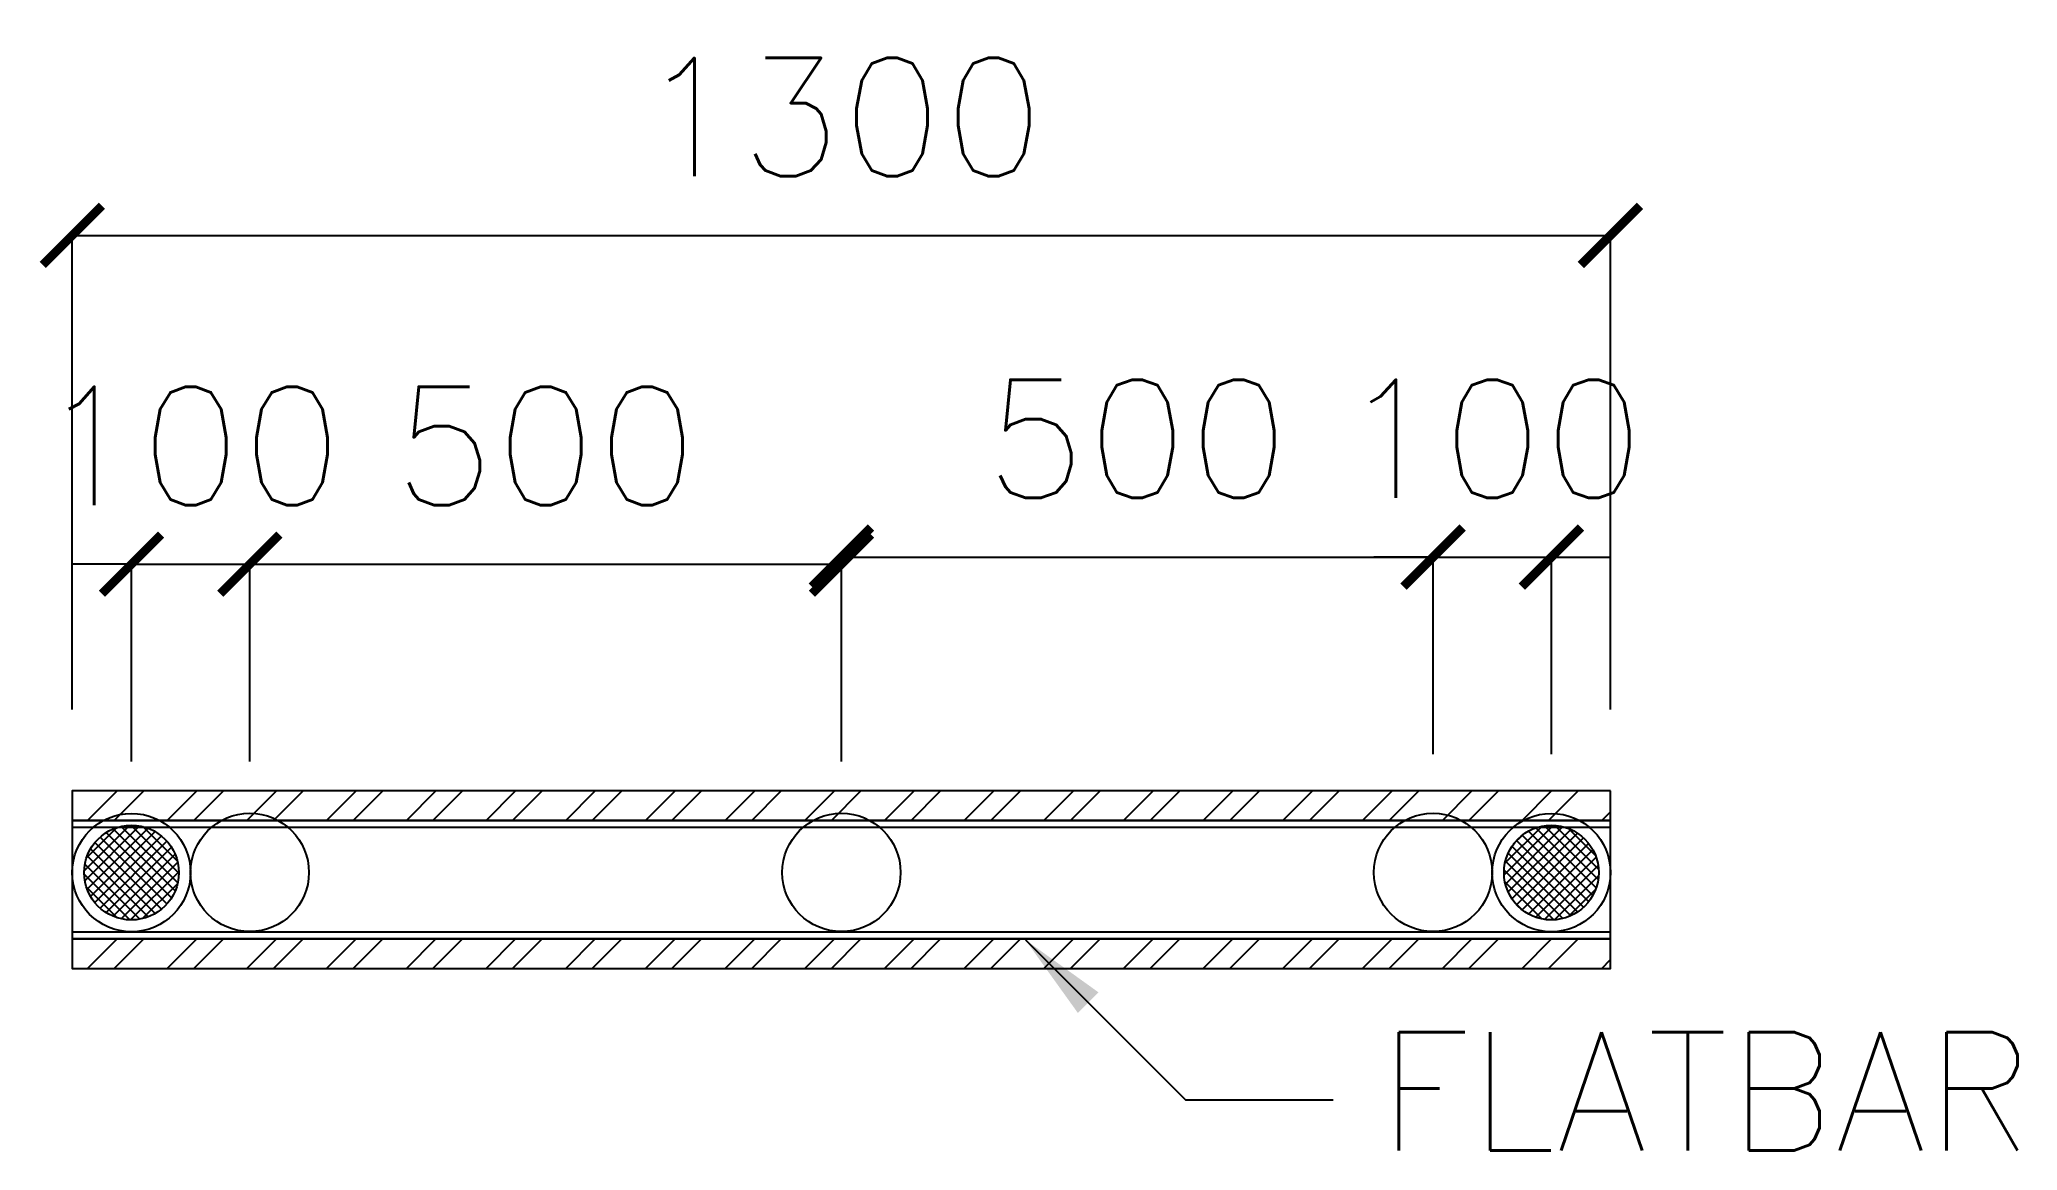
# Model space of a CAD drawing. Header units: inches. Extents: x 22 to 1694, y 12 to 951.
import ezdxf

# ---------------------------------------------------------------- set-up
doc = ezdxf.new("R2010")
doc.units = ezdxf.units.IN
doc.header["$MEASUREMENT"] = 0
for name, color, linetype in [('0-S1', 1, 'Continuous'), ('A-Dimensions', 30, 'Continuous'), ('A-Hatch', 8, 'Continuous'), ('A-Specifications', 2, 'Continuous'), ('AR-Bamboo Stud', 2, 'Continuous'), ('AR-Panels', 4, 'Continuous'), ('AR-Timber Plate', 3, 'Continuous')]:
    doc.layers.add(name, color=color, linetype=linetype)
doc.layers.add('VP', color=7, linetype='Continuous', plot=False)
doc.styles.add('LEROY', font='simplex.shx')
doc.dimstyles.new('DIM100', dxfattribs={"dimscale": 0, "dimtxt": 220, "dimasz": 180, "dimexe": 220, "dimexo": 250, "dimgap": 1, "dimtad": 1, "dimtoh": 1, "dimlfac": 0.001, "dimzin": 1, "dimdsep": 46, "dimtxsty": 'LEROY', "dimblk1": 'ORIGIN', "dimblk2": 'ORIGIN', "dimsah": 1, "dimcen": 0.18, "dimclrd": 30, "dimclre": 30, "dimclrt": 7, "dimazin": 0, "dimtfac": 1, "dimtix": 1, "dimtmove": 1, "dimatfit": 3, "dimfxl": 1, "dimtvp": 1, "dimtolj": 2, "dimtzin": 0, "dimarcsym": 0})

# ---------------------------------------------------------------- blocks, each defined once
blk = doc.blocks.new('_ArchTick')
at = {"color": 0, "linetype": 'ByBlock', "const_width": 0.15}
blk.add_lwpolyline([(-0.5, -0.5), (0.5, 0.5)], dxfattribs=at)
blk = doc.blocks.new('*D14')
at = {"layer": 'A-Dimensions', "color": 30, "transparency": 16777216}
for p, q in [((49.8, 384.9), (49.8, 785.6)), ((49.8, 785.6), (1349.8, 785.6)), ((1349.8, 384.9), (1349.8, 785.6))]:
    blk.add_line(p, q, dxfattribs=at)
at = {"layer": 'Defpoints', "color": 0, "transparency": 16777216}
for p in [(1349.8, 785.6), (49.8, 284.9), (1349.8, 284.9)]:
    blk.add_point(p, dxfattribs=at)
at = {"layer": 'A-Dimensions', "color": 30, "transparency": 16777216, "xscale": 50, "yscale": 50, "zscale": 50, "rotation": 180}
blk.add_blockref('_ArchTick', (49.8, 785.6), dxfattribs=at)
at = {"layer": 'A-Dimensions', "color": 30, "transparency": 16777216, "xscale": 50, "yscale": 50, "zscale": 50}
blk.add_blockref('_ArchTick', (1349.8, 785.6), dxfattribs=at)
at = {"layer": 'A-Dimensions', "color": 3, "transparency": 16777216, "insert": (699.8, 885.6), "char_height": 100, "attachment_point": 5, "style": 'LEROY'}
blk.add_mtext('\\A2;1300', dxfattribs=at)
blk = doc.blocks.new('*D15')
at = {"layer": 'A-Dimensions', "color": 30, "transparency": 16777216}
for p, q in [((99.8, 507.6), (49.8, 507.6)), ((99.8, 340.9), (99.8, 507.6)), ((99.8, 507.6), (199.8, 507.6)), ((199.8, 340.9), (199.8, 507.6)), ((199.8, 507.6), (249.8, 507.6))]:
    blk.add_line(p, q, dxfattribs=at)
at = {"layer": 'Defpoints', "color": 0, "transparency": 16777216}
for p in [(199.8, 507.6), (99.8, 240.9), (199.8, 240.9)]:
    blk.add_point(p, dxfattribs=at)
at = {"layer": 'A-Dimensions', "color": 30, "transparency": 16777216, "xscale": 50, "yscale": 50, "zscale": 50}
blk.add_blockref('_ArchTick', (99.8, 507.6), dxfattribs=at)
at = {"layer": 'A-Dimensions', "color": 30, "transparency": 16777216, "xscale": 50, "yscale": 50, "zscale": 50, "rotation": 180}
blk.add_blockref('_ArchTick', (199.8, 507.6), dxfattribs=at)
at = {"layer": 'A-Dimensions', "color": 3, "transparency": 16777216, "insert": (149.8, 607.6), "char_height": 100, "attachment_point": 5, "style": 'LEROY'}
blk.add_mtext('\\A2;100', dxfattribs=at)
blk = doc.blocks.new('*D16')
at = {"layer": 'A-Dimensions', "color": 30, "transparency": 16777216}
for p, q in [((199.8, 340.9), (199.8, 507.6)), ((199.8, 507.6), (699.8, 507.6)), ((699.8, 340.9), (699.8, 507.6))]:
    blk.add_line(p, q, dxfattribs=at)
at = {"layer": 'Defpoints', "color": 0, "transparency": 16777216}
for p in [(699.8, 507.6), (199.8, 240.9), (699.8, 240.9)]:
    blk.add_point(p, dxfattribs=at)
at = {"layer": 'A-Dimensions', "color": 30, "transparency": 16777216, "xscale": 50, "yscale": 50, "zscale": 50, "rotation": 180}
blk.add_blockref('_ArchTick', (199.8, 507.6), dxfattribs=at)
at = {"layer": 'A-Dimensions', "color": 30, "transparency": 16777216, "xscale": 50, "yscale": 50, "zscale": 50}
blk.add_blockref('_ArchTick', (699.8, 507.6), dxfattribs=at)
at = {"layer": 'A-Dimensions', "color": 3, "transparency": 16777216, "insert": (449.8, 607.6), "char_height": 100, "attachment_point": 5, "style": 'LEROY'}
blk.add_mtext('\\A2;500', dxfattribs=at)
blk = doc.blocks.new('_Origin')
at = {"color": 0, "linetype": 'ByBlock', "lineweight": -2}
blk.add_line((0, 0), (-1, 0), dxfattribs=at)
blk.add_circle((0, 0), 0.5, dxfattribs=at)
blk = doc.blocks.new('bps1')
at = {"layer": 'A-Hatch'}
h = blk.add_hatch(dxfattribs=at)
h.set_pattern_fill('ANSI37', color=256, scale=2)
h.set_pattern_definition([(45, (0, 0), (-4.490128, 4.490128), []), (135, (0, 0), (-4.490128, -4.490128), [])])
edge = h.paths.add_edge_path()
edge.add_ellipse((30825.3, -11129.5), major_axis=(-28.3, 28.3), ratio=1, start_angle=0, end_angle=360, ccw=False)
at = {"layer": '0-S1', "linetype": 'Continuous', "extrusion": (0, 0, -1)}
blk.add_ellipse((30825.3, -11129.5), major_axis=(-28.3, 28.3), ratio=1, start_param=2.356935, end_param=8.64012, dxfattribs=at)
at = {"layer": 'AR-Bamboo Stud', "linetype": 'Continuous'}
blk.add_circle((30825.3, -11129.5), 50, dxfattribs=at)
blk = doc.blocks.new('bpns1')
at = {"layer": 'AR-Bamboo Stud', "linetype": 'Continuous'}
blk.add_circle((31425.3, -11129.1), 50, dxfattribs=at)
blk = doc.blocks.new('SP02-Plan')
at = {"layer": 'AR-Timber Plate'}
blk.add_lwpolyline([(50286.2, 19797.9), (51586.2, 19797.9), (51586.2, 19885.9), (50286.2, 19885.9)], close=True, dxfattribs=at)
at = {"layer": 'VP'}
blk.add_lwpolyline([(50286.2, 19791.9), (51586.2, 19791.9), (51586.2, 19891.9), (50286.2, 19891.9)], close=True, dxfattribs=at)
at = {"layer": 'AR-Bamboo Stud', "rotation": 270}
for name, p in [('bps1', (61465.7, 50673.2)), ('bpns1', (61565.3, 51273.3)), ('bpns1', (62065.3, 51273.3)), ('bpns1', (62565.3, 51273.3)), ('bps1', (62665.7, 50673.2))]:
    blk.add_blockref(name, p, dxfattribs=at)
blk = doc.blocks.new('*D17')
at = {"layer": 'A-Dimensions', "color": 30, "transparency": 16777216}
for p, q in [((699.8, 340.9), (699.8, 513.6)), ((699.8, 513.6), (1199.8, 513.6)), ((1199.8, 346.9), (1199.8, 513.6))]:
    blk.add_line(p, q, dxfattribs=at)
at = {"layer": 'Defpoints', "color": 0, "transparency": 16777216}
for p in [(1199.8, 513.6), (699.8, 240.9), (1199.8, 246.9)]:
    blk.add_point(p, dxfattribs=at)
at = {"layer": 'A-Dimensions', "color": 30, "transparency": 16777216, "xscale": 50, "yscale": 50, "zscale": 50, "rotation": 180}
blk.add_blockref('_ArchTick', (699.8, 513.6), dxfattribs=at)
at = {"layer": 'A-Dimensions', "color": 30, "transparency": 16777216, "xscale": 50, "yscale": 50, "zscale": 50}
blk.add_blockref('_ArchTick', (1199.8, 513.6), dxfattribs=at)
at = {"layer": 'A-Dimensions', "color": 3, "transparency": 16777216, "insert": (949.8, 613.6), "char_height": 100, "attachment_point": 5, "style": 'LEROY'}
blk.add_mtext('\\A2;500', dxfattribs=at)
blk = doc.blocks.new('*D18')
at = {"layer": 'A-Dimensions', "color": 30, "transparency": 16777216}
for p, q in [((1199.8, 513.6), (1149.8, 513.6)), ((1199.8, 346.9), (1199.8, 513.6)), ((1199.8, 513.6), (1299.8, 513.6)), ((1299.8, 346.9), (1299.8, 513.6)), ((1299.8, 513.6), (1349.8, 513.6))]:
    blk.add_line(p, q, dxfattribs=at)
at = {"layer": 'Defpoints', "color": 0, "transparency": 16777216}
for p in [(1299.8, 513.6), (1199.8, 246.9), (1299.8, 246.9)]:
    blk.add_point(p, dxfattribs=at)
at = {"layer": 'A-Dimensions', "color": 30, "transparency": 16777216, "xscale": 50, "yscale": 50, "zscale": 50}
blk.add_blockref('_ArchTick', (1199.8, 513.6), dxfattribs=at)
at = {"layer": 'A-Dimensions', "color": 30, "transparency": 16777216, "xscale": 50, "yscale": 50, "zscale": 50, "rotation": 180}
blk.add_blockref('_ArchTick', (1299.8, 513.6), dxfattribs=at)
at = {"layer": 'A-Dimensions', "color": 3, "transparency": 16777216, "insert": (1249.8, 613.6), "char_height": 100, "attachment_point": 5, "style": 'LEROY'}
blk.add_mtext('\\A2;100', dxfattribs=at)

msp = doc.modelspace()

# ---------------------------------------------------------------- hatches: boundary and pattern name
at = {"layer": 'A-Hatch'}
h = msp.add_hatch(dxfattribs=at)
h.set_pattern_fill('ANSI32', color=8, scale=5)
h.set_pattern_definition([(45, (-44959.77, -3714.25), (-33.67596, 33.67596), []), (45, (-44937.32, -3714.25), (-33.67596, 33.67596), [])])
h.paths.add_polyline_path([(1349.8, 315.9), (49.8, 315.9), (49.8, 290.9), (1349.8, 290.9)])
h = msp.add_hatch(dxfattribs=at)
h.set_pattern_fill('ANSI32', color=8, scale=5)
h.set_pattern_definition([(45, (-44959.77, -3839.25), (-33.67596, 33.67596), []), (45, (-44937.32, -3839.25), (-33.67596, 33.67596), [])])
h.paths.add_polyline_path([(1349.8, 190.9), (49.8, 190.9), (49.8, 165.9), (1349.8, 165.9)])

# ---------------------------------------------------------------- linework, layer by layer
at = {"layer": '0-S1'}
for points in [[(1349.8, 315.9), (49.8, 315.9), (49.8, 290.9), (1349.8, 290.9)], [(1349.8, 190.9), (49.8, 190.9), (49.8, 165.9), (1349.8, 165.9)]]:
    msp.add_lwpolyline(points, close=True, dxfattribs=at)

# ---------------------------------------------------------------- block references
at = {"layer": 'AR-Panels'}
msp.add_blockref('SP02-Plan', (-50236.4, -19601), dxfattribs=at)

# ---------------------------------------------------------------- texts
at = {"layer": 'A-Specifications', "ltscale": 0.2, "insert": (1153.7, 112), "char_height": 100, "attachment_point": 1, "style": 'LEROY'}
msp.add_mtext_dynamic_manual_height_columns('FLATBAR ', width=1676.757, gutter_width=0.5, heights=[0], dxfattribs=at)

# ---------------------------------------------------------------- dimensions: what is measured, and where the dimension line sits
at = {"layer": 'A-Dimensions'}
for base, p1, p2, picture, middle in [((1349.8, 785.6), (49.8, 284.9), (1349.8, 284.9), '*D14', (699.8, 885.6)), ((199.8, 507.6), (99.8, 240.9), (199.8, 240.9), '*D15', (149.8, 607.6)), ((699.8, 507.6), (199.8, 240.9), (699.8, 240.9), '*D16', (449.8, 607.6)), ((1199.8, 513.6), (699.8, 240.9), (1199.8, 246.9), '*D17', (949.8, 613.6)), ((1299.8, 513.6), (1199.8, 246.9), (1299.8, 246.9), '*D18', (1249.8, 613.6))]:
    dim = msp.add_linear_dim(base=base, p1=p1, p2=p2, dimstyle='DIM100', override={"dimscale": 1, "dimtxt": 100, "dimasz": 50, "dimexe": 0, "dimexo": 100, "dimgap": 50, "dimdec": 0, "dimlfac": 1, "dimblk1": 'ArchTick', "dimblk2": 'ArchTick', "dimclrt": 3, "dimlwd": -1, "dimlwe": -1}, dxfattribs=at)
    dim.commit()
    dim.dimension.update_dxf_attribs({"geometry": picture, "text_midpoint": middle})

# ---------------------------------------------------------------- leaders
at = {"layer": '0-S1', "ltscale": 0.2}
msp.add_leader([(855.3, 190), (990.6, 54.7), (1115.4, 54.7)], dimstyle='DIM100', override={"dimscale": 0.05, "dimasz": 1500, "dimtad": 0, "dimclrd": 256}, dxfattribs=at)

doc.saveas('drawing.dxf')
